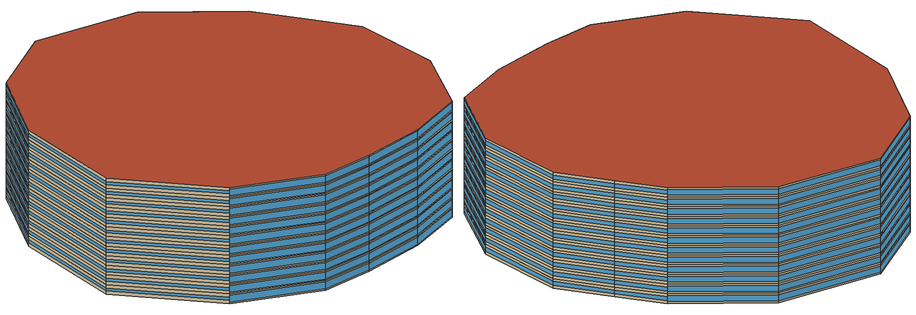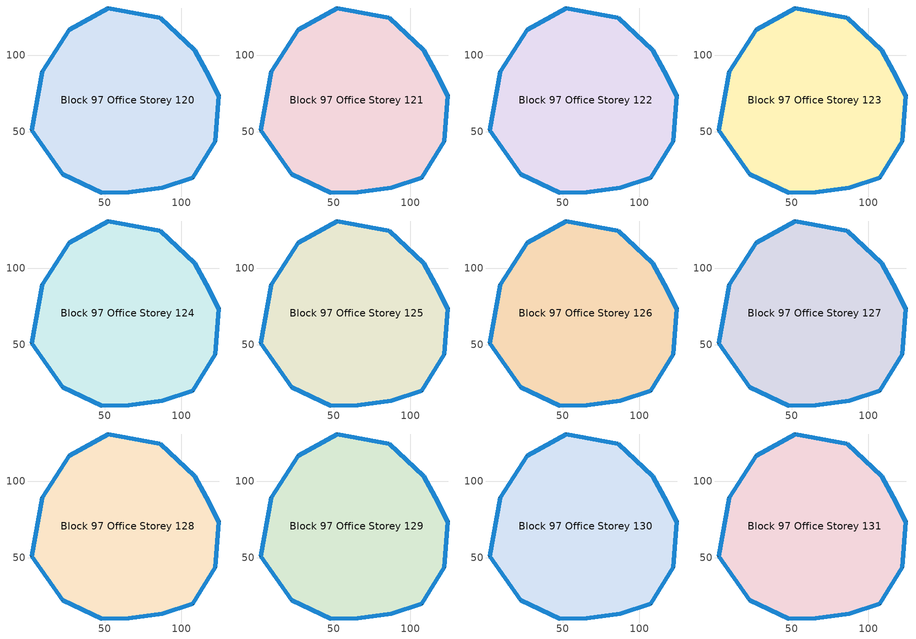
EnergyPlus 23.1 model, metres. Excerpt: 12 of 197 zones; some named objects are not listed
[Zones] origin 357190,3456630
Block 97 Office Storey 120
 floor outside (Project Floor): 108.83,103.22 116.36,89.59 124.72,73.29 122.22,43.61 107.61,19.86 87.51,13.15 65.66,10.23 48.03,9.81 22.47,22.13 1.9,50.9 9,89.27 26.71,116.64 52.15,130.82 86.07,124.59 z359.39
 wall outside (Project Wall): 52.15,130.82 26.71,116.64 9,89.27 1.9,50.9 22.47,22.13 48.03,9.81 65.66,10.23 87.51,13.15 107.61,19.86 122.22,43.61 124.72,73.29 116.36,89.59 108.83,103.22 86.07,124.59 52.15,130.82 z359.39:362.39
 window (Office_north_window_construction): 52.13,130.81 26.72,116.65 / 108.82,103.23 86.08,124.58 / 86.05,124.6 52.16,130.81 z359.99:361.79
 window (Office_west_window_construction): 26.7,116.63 9.01,89.29 / 9,89.25 1.91,50.92 / 1.92,50.88 22.46,22.14 z360.44:361.34
 window (Office_south_window_construction): 22.48,22.12 48.01,9.81 / 48.03,9.81 65.65,10.23 / 65.67,10.23 87.5,13.15 / 87.52,13.15 107.6,19.86 z359.84:361.94
 window (Office_east_window_construction): 107.61,19.88 122.21,43.6 / 122.22,43.63 124.72,73.28 / 124.71,73.3 116.37,89.58 / 116.36,89.6 108.84,103.21 z360.29:361.49
 roof outside (Project Ceiling): 107.61,19.86 122.22,43.61 124.72,73.29 116.36,89.59 108.83,103.22 86.07,124.59 52.15,130.82 26.71,116.64 9,89.27 1.9,50.9 22.47,22.13 48.03,9.81 65.66,10.23 87.51,13.15 z362.39
Block 97 Office Storey 121
 floor outside (Project Floor): 108.83,103.22 116.36,89.59 124.72,73.29 122.22,43.61 107.61,19.86 87.51,13.15 65.66,10.23 48.03,9.81 22.47,22.13 1.9,50.9 9,89.27 26.71,116.64 52.15,130.82 86.07,124.59 z362.39
 wall outside (Project Wall): 52.15,130.82 26.71,116.64 9,89.27 1.9,50.9 22.47,22.13 48.03,9.81 65.66,10.23 87.51,13.15 107.61,19.86 122.22,43.61 124.72,73.29 116.36,89.59 108.83,103.22 86.07,124.59 52.15,130.82 z362.39:365.38
 window (Office_north_window_construction): 52.13,130.81 26.72,116.65 / 108.82,103.23 86.08,124.58 / 86.05,124.6 52.16,130.81 z362.98:364.78
 window (Office_west_window_construction): 26.7,116.63 9.01,89.29 / 9,89.25 1.91,50.92 / 1.92,50.88 22.46,22.14 z363.43:364.33
 window (Office_south_window_construction): 22.48,22.12 48.01,9.81 / 48.03,9.81 65.65,10.23 / 65.67,10.23 87.5,13.15 / 87.52,13.15 107.6,19.86 z362.84:364.93
 window (Office_east_window_construction): 107.61,19.88 122.21,43.6 / 122.22,43.63 124.72,73.28 / 124.71,73.3 116.37,89.58 / 116.36,89.6 108.84,103.21 z363.28:364.48
 roof outside (Project Ceiling): 107.61,19.86 122.22,43.61 124.72,73.29 116.36,89.59 108.83,103.22 86.07,124.59 52.15,130.82 26.71,116.64 9,89.27 1.9,50.9 22.47,22.13 48.03,9.81 65.66,10.23 87.51,13.15 z365.38
Block 97 Office Storey 122
 floor outside (Project Floor): 108.83,103.22 116.36,89.59 124.72,73.29 122.22,43.61 107.61,19.86 87.51,13.15 65.66,10.23 48.03,9.81 22.47,22.13 1.9,50.9 9,89.27 26.71,116.64 52.15,130.82 86.07,124.59 z365.38
 wall outside (Project Wall): 52.15,130.82 26.71,116.64 9,89.27 1.9,50.9 22.47,22.13 48.03,9.81 65.66,10.23 87.51,13.15 107.61,19.86 122.22,43.61 124.72,73.29 116.36,89.59 108.83,103.22 86.07,124.59 52.15,130.82 z365.38:368.38
 window (Office_north_window_construction): 52.13,130.81 26.72,116.65 / 108.82,103.23 86.08,124.58 / 86.05,124.6 52.16,130.81 z365.98:367.78
 window (Office_west_window_construction): 26.7,116.63 9.01,89.29 / 9,89.25 1.91,50.92 / 1.92,50.88 22.46,22.14 z366.43:367.33
 window (Office_south_window_construction): 22.48,22.12 48.01,9.81 / 48.03,9.81 65.65,10.23 / 65.67,10.23 87.5,13.15 / 87.52,13.15 107.6,19.86 z365.83:367.93
 window (Office_east_window_construction): 107.61,19.88 122.21,43.6 / 122.22,43.63 124.72,73.28 / 124.71,73.3 116.37,89.58 / 116.36,89.6 108.84,103.21 z366.28:367.48
 roof outside (Project Ceiling): 107.61,19.86 122.22,43.61 124.72,73.29 116.36,89.59 108.83,103.22 86.07,124.59 52.15,130.82 26.71,116.64 9,89.27 1.9,50.9 22.47,22.13 48.03,9.81 65.66,10.23 87.51,13.15 z368.38
Block 97 Office Storey 123
 floor outside (Project Floor): 108.83,103.22 116.36,89.59 124.72,73.29 122.22,43.61 107.61,19.86 87.51,13.15 65.66,10.23 48.03,9.81 22.47,22.13 1.9,50.9 9,89.27 26.71,116.64 52.15,130.82 86.07,124.59 z368.38
 wall outside (Project Wall): 52.15,130.82 26.71,116.64 9,89.27 1.9,50.9 22.47,22.13 48.03,9.81 65.66,10.23 87.51,13.15 107.61,19.86 122.22,43.61 124.72,73.29 116.36,89.59 108.83,103.22 86.07,124.59 52.15,130.82 z368.38:371.37
 window (Office_north_window_construction): 52.13,130.81 26.72,116.65 / 108.82,103.23 86.08,124.58 / 86.05,124.6 52.16,130.81 z368.97:370.77
 window (Office_west_window_construction): 26.7,116.63 9.01,89.29 / 9,89.25 1.91,50.92 / 1.92,50.88 22.46,22.14 z369.42:370.32
 window (Office_south_window_construction): 22.48,22.12 48.01,9.81 / 48.03,9.81 65.65,10.23 / 65.67,10.23 87.5,13.15 / 87.52,13.15 107.6,19.86 z368.82:370.92
 window (Office_east_window_construction): 107.61,19.88 122.21,43.6 / 122.22,43.63 124.72,73.28 / 124.71,73.3 116.37,89.58 / 116.36,89.6 108.84,103.21 z369.27:370.47
 roof outside (Project Ceiling): 107.61,19.86 122.22,43.61 124.72,73.29 116.36,89.59 108.83,103.22 86.07,124.59 52.15,130.82 26.71,116.64 9,89.27 1.9,50.9 22.47,22.13 48.03,9.81 65.66,10.23 87.51,13.15 z371.37
Block 97 Office Storey 124
 floor outside (Project Floor): 108.83,103.22 116.36,89.59 124.72,73.29 122.22,43.61 107.61,19.86 87.51,13.15 65.66,10.23 48.03,9.81 22.47,22.13 1.9,50.9 9,89.27 26.71,116.64 52.15,130.82 86.07,124.59 z371.37
 wall outside (Project Wall): 52.15,130.82 26.71,116.64 9,89.27 1.9,50.9 22.47,22.13 48.03,9.81 65.66,10.23 87.51,13.15 107.61,19.86 122.22,43.61 124.72,73.29 116.36,89.59 108.83,103.22 86.07,124.59 52.15,130.82 z371.37:374.37
 window (Office_north_window_construction): 52.13,130.81 26.72,116.65 / 108.82,103.23 86.08,124.58 / 86.05,124.6 52.16,130.81 z371.97:373.77
 window (Office_west_window_construction): 26.7,116.63 9.01,89.29 / 9,89.25 1.91,50.92 / 1.92,50.88 22.46,22.14 z372.42:373.32
 window (Office_south_window_construction): 22.48,22.12 48.01,9.81 / 48.03,9.81 65.65,10.23 / 65.67,10.23 87.5,13.15 / 87.52,13.15 107.6,19.86 z371.82:373.92
 window (Office_east_window_construction): 107.61,19.88 122.21,43.6 / 122.22,43.63 124.72,73.28 / 124.71,73.3 116.37,89.58 / 116.36,89.6 108.84,103.21 z372.27:373.47
 roof outside (Project Ceiling): 107.61,19.86 122.22,43.61 124.72,73.29 116.36,89.59 108.83,103.22 86.07,124.59 52.15,130.82 26.71,116.64 9,89.27 1.9,50.9 22.47,22.13 48.03,9.81 65.66,10.23 87.51,13.15 z374.37
Block 97 Office Storey 125
 floor outside (Project Floor): 108.83,103.22 116.36,89.59 124.72,73.29 122.22,43.61 107.61,19.86 87.51,13.15 65.66,10.23 48.03,9.81 22.47,22.13 1.9,50.9 9,89.27 26.71,116.64 52.15,130.82 86.07,124.59 z374.37
 wall outside (Project Wall): 52.15,130.82 26.71,116.64 9,89.27 1.9,50.9 22.47,22.13 48.03,9.81 65.66,10.23 87.51,13.15 107.61,19.86 122.22,43.61 124.72,73.29 116.36,89.59 108.83,103.22 86.07,124.59 52.15,130.82 z374.37:377.36
 window (Office_north_window_construction): 52.13,130.81 26.72,116.65 / 108.82,103.23 86.08,124.58 / 86.05,124.6 52.16,130.81 z374.96:376.76
 window (Office_west_window_construction): 26.7,116.63 9.01,89.29 / 9,89.25 1.91,50.92 / 1.92,50.88 22.46,22.14 z375.41:376.31
 window (Office_south_window_construction): 22.48,22.12 48.01,9.81 / 48.03,9.81 65.65,10.23 / 65.67,10.23 87.5,13.15 / 87.52,13.15 107.6,19.86 z374.81:376.91
 window (Office_east_window_construction): 107.61,19.88 122.21,43.6 / 122.22,43.63 124.72,73.28 / 124.71,73.3 116.37,89.58 / 116.36,89.6 108.84,103.21 z375.26:376.46
 roof outside (Project Ceiling): 107.61,19.86 122.22,43.61 124.72,73.29 116.36,89.59 108.83,103.22 86.07,124.59 52.15,130.82 26.71,116.64 9,89.27 1.9,50.9 22.47,22.13 48.03,9.81 65.66,10.23 87.51,13.15 z377.36
Block 97 Office Storey 126
 floor outside (Project Floor): 108.83,103.22 116.36,89.59 124.72,73.29 122.22,43.61 107.61,19.86 87.51,13.15 65.66,10.23 48.03,9.81 22.47,22.13 1.9,50.9 9,89.27 26.71,116.64 52.15,130.82 86.07,124.59 z377.36
 wall outside (Project Wall): 52.15,130.82 26.71,116.64 9,89.27 1.9,50.9 22.47,22.13 48.03,9.81 65.66,10.23 87.51,13.15 107.61,19.86 122.22,43.61 124.72,73.29 116.36,89.59 108.83,103.22 86.07,124.59 52.15,130.82 z377.36:380.36
 window (Office_north_window_construction): 52.13,130.81 26.72,116.65 / 108.82,103.23 86.08,124.58 / 86.05,124.6 52.16,130.81 z377.96:379.76
 window (Office_west_window_construction): 26.7,116.63 9.01,89.29 / 9,89.25 1.91,50.92 / 1.92,50.88 22.46,22.14 z378.41:379.31
 window (Office_south_window_construction): 22.48,22.12 48.01,9.81 / 48.03,9.81 65.65,10.23 / 65.67,10.23 87.5,13.15 / 87.52,13.15 107.6,19.86 z377.81:379.91
 window (Office_east_window_construction): 107.61,19.88 122.21,43.6 / 122.22,43.63 124.72,73.28 / 124.71,73.3 116.37,89.58 / 116.36,89.6 108.84,103.21 z378.26:379.46
 roof outside (Project Ceiling): 107.61,19.86 122.22,43.61 124.72,73.29 116.36,89.59 108.83,103.22 86.07,124.59 52.15,130.82 26.71,116.64 9,89.27 1.9,50.9 22.47,22.13 48.03,9.81 65.66,10.23 87.51,13.15 z380.36
Block 97 Office Storey 127
 floor outside (Project Floor): 108.83,103.22 116.36,89.59 124.72,73.29 122.22,43.61 107.61,19.86 87.51,13.15 65.66,10.23 48.03,9.81 22.47,22.13 1.9,50.9 9,89.27 26.71,116.64 52.15,130.82 86.07,124.59 z380.36
 wall outside (Project Wall): 52.15,130.82 26.71,116.64 9,89.27 1.9,50.9 22.47,22.13 48.03,9.81 65.66,10.23 87.51,13.15 107.61,19.86 122.22,43.61 124.72,73.29 116.36,89.59 108.83,103.22 86.07,124.59 52.15,130.82 z380.36:383.35
 window (Office_north_window_construction): 52.13,130.81 26.72,116.65 / 108.82,103.23 86.08,124.58 / 86.05,124.6 52.16,130.81 z380.95:382.75
 window (Office_west_window_construction): 26.7,116.63 9.01,89.29 / 9,89.25 1.91,50.92 / 1.92,50.88 22.46,22.14 z381.4:382.3
 window (Office_south_window_construction): 22.48,22.12 48.01,9.81 / 48.03,9.81 65.65,10.23 / 65.67,10.23 87.5,13.15 / 87.52,13.15 107.6,19.86 z380.8:382.9
 window (Office_east_window_construction): 107.61,19.88 122.21,43.6 / 122.22,43.63 124.72,73.28 / 124.71,73.3 116.37,89.58 / 116.36,89.6 108.84,103.21 z381.25:382.45
 roof outside (Project Ceiling): 107.61,19.86 122.22,43.61 124.72,73.29 116.36,89.59 108.83,103.22 86.07,124.59 52.15,130.82 26.71,116.64 9,89.27 1.9,50.9 22.47,22.13 48.03,9.81 65.66,10.23 87.51,13.15 z383.35
Block 97 Office Storey 128
 floor outside (Project Floor): 108.83,103.22 116.36,89.59 124.72,73.29 122.22,43.61 107.61,19.86 87.51,13.15 65.66,10.23 48.03,9.81 22.47,22.13 1.9,50.9 9,89.27 26.71,116.64 52.15,130.82 86.07,124.59 z383.35
 wall outside (Project Wall): 52.15,130.82 26.71,116.64 9,89.27 1.9,50.9 22.47,22.13 48.03,9.81 65.66,10.23 87.51,13.15 107.61,19.86 122.22,43.61 124.72,73.29 116.36,89.59 108.83,103.22 86.07,124.59 52.15,130.82 z383.35:386.35
 window (Office_north_window_construction): 52.13,130.81 26.72,116.65 / 108.82,103.23 86.08,124.58 / 86.05,124.6 52.16,130.81 z383.95:385.75
 window (Office_west_window_construction): 26.7,116.63 9.01,89.29 / 9,89.25 1.91,50.92 / 1.92,50.88 22.46,22.14 z384.4:385.3
 window (Office_south_window_construction): 22.48,22.12 48.01,9.81 / 48.03,9.81 65.65,10.23 / 65.67,10.23 87.5,13.15 / 87.52,13.15 107.6,19.86 z383.8:385.9
 window (Office_east_window_construction): 107.61,19.88 122.21,43.6 / 122.22,43.63 124.72,73.28 / 124.71,73.3 116.37,89.58 / 116.36,89.6 108.84,103.21 z384.25:385.45
 roof outside (Project Ceiling): 107.61,19.86 122.22,43.61 124.72,73.29 116.36,89.59 108.83,103.22 86.07,124.59 52.15,130.82 26.71,116.64 9,89.27 1.9,50.9 22.47,22.13 48.03,9.81 65.66,10.23 87.51,13.15 z386.35
Block 97 Office Storey 129
 floor outside (Project Floor): 108.83,103.22 116.36,89.59 124.72,73.29 122.22,43.61 107.61,19.86 87.51,13.15 65.66,10.23 48.03,9.81 22.47,22.13 1.9,50.9 9,89.27 26.71,116.64 52.15,130.82 86.07,124.59 z386.35
 wall outside (Project Wall): 52.15,130.82 26.71,116.64 9,89.27 1.9,50.9 22.47,22.13 48.03,9.81 65.66,10.23 87.51,13.15 107.61,19.86 122.22,43.61 124.72,73.29 116.36,89.59 108.83,103.22 86.07,124.59 52.15,130.82 z386.35:389.34
 window (Office_north_window_construction): 52.13,130.81 26.72,116.65 / 108.82,103.23 86.08,124.58 / 86.05,124.6 52.16,130.81 z386.94:388.74
 window (Office_west_window_construction): 26.7,116.63 9.01,89.29 / 9,89.25 1.91,50.92 / 1.92,50.88 22.46,22.14 z387.39:388.29
 window (Office_south_window_construction): 22.48,22.12 48.01,9.81 / 48.03,9.81 65.65,10.23 / 65.67,10.23 87.5,13.15 / 87.52,13.15 107.6,19.86 z386.79:388.89
 window (Office_east_window_construction): 107.61,19.88 122.21,43.6 / 122.22,43.63 124.72,73.28 / 124.71,73.3 116.37,89.58 / 116.36,89.6 108.84,103.21 z387.24:388.44
 roof outside (Project Ceiling): 107.61,19.86 122.22,43.61 124.72,73.29 116.36,89.59 108.83,103.22 86.07,124.59 52.15,130.82 26.71,116.64 9,89.27 1.9,50.9 22.47,22.13 48.03,9.81 65.66,10.23 87.51,13.15 z389.34
Block 97 Office Storey 130
 floor outside (Project Floor): 108.83,103.22 116.36,89.59 124.72,73.29 122.22,43.61 107.61,19.86 87.51,13.15 65.66,10.23 48.03,9.81 22.47,22.13 1.9,50.9 9,89.27 26.71,116.64 52.15,130.82 86.07,124.59 z389.34
 wall outside (Project Wall): 52.15,130.82 26.71,116.64 9,89.27 1.9,50.9 22.47,22.13 48.03,9.81 65.66,10.23 87.51,13.15 107.61,19.86 122.22,43.61 124.72,73.29 116.36,89.59 108.83,103.22 86.07,124.59 52.15,130.82 z389.34:392.34
 window (Office_north_window_construction): 52.13,130.81 26.72,116.65 / 108.82,103.23 86.08,124.58 / 86.05,124.6 52.16,130.81 z389.94:391.74
 window (Office_west_window_construction): 26.7,116.63 9.01,89.29 / 9,89.25 1.91,50.92 / 1.92,50.88 22.46,22.14 z390.39:391.29
 window (Office_south_window_construction): 22.48,22.12 48.01,9.81 / 48.03,9.81 65.65,10.23 / 65.67,10.23 87.5,13.15 / 87.52,13.15 107.6,19.86 z389.79:391.89
 window (Office_east_window_construction): 107.61,19.88 122.21,43.6 / 122.22,43.63 124.72,73.28 / 124.71,73.3 116.37,89.58 / 116.36,89.6 108.84,103.21 z390.24:391.44
 roof outside (Project Ceiling): 107.61,19.86 122.22,43.61 124.72,73.29 116.36,89.59 108.83,103.22 86.07,124.59 52.15,130.82 26.71,116.64 9,89.27 1.9,50.9 22.47,22.13 48.03,9.81 65.66,10.23 87.51,13.15 z392.34
Block 97 Office Storey 131
 floor outside (Project Floor): 108.83,103.22 116.36,89.59 124.72,73.29 122.22,43.61 107.61,19.86 87.51,13.15 65.66,10.23 48.03,9.81 22.47,22.13 1.9,50.9 9,89.27 26.71,116.64 52.15,130.82 86.07,124.59 z392.34
 wall outside (Project Wall): 52.15,130.82 26.71,116.64 9,89.27 1.9,50.9 22.47,22.13 48.03,9.81 65.66,10.23 87.51,13.15 107.61,19.86 122.22,43.61 124.72,73.29 116.36,89.59 108.83,103.22 86.07,124.59 52.15,130.82 z392.34:395.33
 window (Office_north_window_construction): 52.13,130.81 26.72,116.65 / 108.82,103.23 86.08,124.58 / 86.05,124.6 52.16,130.81 z392.93:394.73
 window (Office_west_window_construction): 26.7,116.63 9.01,89.29 / 9,89.25 1.91,50.92 / 1.92,50.88 22.46,22.14 z393.38:394.28
 window (Office_south_window_construction): 22.48,22.12 48.01,9.81 / 48.03,9.81 65.65,10.23 / 65.67,10.23 87.5,13.15 / 87.52,13.15 107.6,19.86 z392.78:394.88
 window (Office_east_window_construction): 107.61,19.88 122.21,43.6 / 122.22,43.63 124.72,73.28 / 124.71,73.3 116.37,89.58 / 116.36,89.6 108.84,103.21 z393.23:394.43
 roof outside (Project Ceiling): 107.61,19.86 122.22,43.61 124.72,73.29 116.36,89.59 108.83,103.22 86.07,124.59 52.15,130.82 26.71,116.64 9,89.27 1.9,50.9 22.47,22.13 48.03,9.81 65.66,10.23 87.51,13.15 z395.33
[Building]
Building_1: North Axis=0; Terrain=City; Loads Convergence Tolerance Value=0.04; Temperature Convergence Tolerance Value=0.4; Solar Distribution=FullExterior; Maximum Number of Warmup Days=25; Minimum Number of Warmup Days=6
[Site:Location]
CHN Design_Conditions: Latitude=30; Longitude=114; Time Zone=8; Elevation=12
[SIZINGPERIOD:DESIGNDAY] Day of Month=21; DryBulb Temperature Range Modifier Type=DefaultMultipliers; Humidity Condition Type=Wetbulb; Barometric Pressure=101181; Rain Indicator=No; Snow Indicator=No; Daylight Saving Time Indicator=No; Sky Clearness=0; Begin Environment Reset Mode=FullResetAtBeginEnvironment
Name | Month | Day Type | Maximum DryBulb Temperature | Daily DryBulb Temperature Range | Wetbulb or DewPoint at Maximum DryBulb | Wind Speed | Wind Direction | Solar Model Indicator | ASHRAE Clear Sky Optical Depth for Beam Irradiance taub | ASHRAE Clear Sky Optical Depth for Diffuse Irradiance taud
Ann Htg 99.6% Condns DB | 1 | WinterDesignDay | -10 | 0 | -4.8 | 1 | 340 | ASHRAEClearSky | 0 | 0
Ann Clg .4% Condns DB=>MWB | 7 | SummerDesignDay | 40 | 6.6 | 27.1 | 3.5 | 220 | ASHRAETau | 0.781 | 1.413
[MATERIAL]
DefaultMaterial: Roughness=Rough; Thickness=0.1; Conductivity=0.1; Density=1000; Specific Heat=1000; Thermal Absorptance=0.9; Solar Absorptance=0.7; Visible Absorptance=0.7
[WINDOWMATERIAL:SIMPLEGLAZINGSYSTEM] UFactor=3; Visible Transmittance=0.6
Name | Solar Heat Gain Coefficient
Office_east_window; Office_south_window; Office_west_window | 0.3
Office_north_window | 0.35
[CONSTRUCTION]
Project Wall; Project Floor; Project Ceiling: DefaultMaterial
Office_east_window_construction: Office_east_window
Office_south_window_construction: Office_south_window
Office_west_window_construction: Office_west_window
Office_north_window_construction: Office_north_window
[SPACE] Ceiling Height=autocalculate; Volume=autocalculate; Floor Area=autocalculate; Space Type=Office
Name | Zone
Block 97 Office Storey 120_space | Block 97 Office Storey 120
Block 97 Office Storey 121_space | Block 97 Office Storey 121
Block 97 Office Storey 122_space | Block 97 Office Storey 122
Block 97 Office Storey 123_space | Block 97 Office Storey 123
Block 97 Office Storey 124_space | Block 97 Office Storey 124
Block 97 Office Storey 125_space | Block 97 Office Storey 125
Block 97 Office Storey 126_space | Block 97 Office Storey 126
Block 97 Office Storey 127_space | Block 97 Office Storey 127
Block 97 Office Storey 128_space | Block 97 Office Storey 128
Block 97 Office Storey 129_space | Block 97 Office Storey 129
Block 97 Office Storey 130_space | Block 97 Office Storey 130
Block 97 Office Storey 131_space | Block 97 Office Storey 131
[SPACELIST]
Office: Block 97 Office Storey 0_space, Block 97 Office Storey 1_space, Block 97 Office Storey 2_space, Block 97 Office Storey 3_space, Block 97 Office Storey 4_space, Block 97 Office Storey 5_space, Block 97 Office Storey 6_space, Block 97 Office Storey 7_space, Block 97 Office Storey 8_space, Block 97 Office Storey 9_space, Block 97 Office Storey 10_space, Block 97 Office Storey 11_space, Block 97 Office Storey 12_space, Block 97 Office Storey 13_space, Block 97 Office Storey 14_space, Block 97 Office Storey 15_space, Block 97 Office Storey 16_space, Block 97 Office Storey 17_space, Block 97 Office Storey 18_space, Block 97 Office Storey 19_space, Block 97 Office Storey 20_space, Block 97 Office Storey 21_space, Block 97 Office Storey 22_space, Block 97 Office Storey 23_space, Block 97 Office Storey 24_space, Block 97 Office Storey 25_space, Block 97 Office Storey 26_space, Block 97 Office Storey 27_space, Block 97 Office Storey 28_space, Block 97 Office Storey 29_space, Block 97 Office Storey 30_space, Block 97 Office Storey 31_space, Block 97 Office Storey 32_space, Block 97 Office Storey 33_space, Block 97 Office Storey 34_space, Block 97 Office Storey 35_space, Block 97 Office Storey 36_space, Block 97 Office Storey 37_space, Block 97 Office Storey 38_space, Block 97 Office Storey 39_space, Block 97 Office Storey 40_space, Block 97 Office Storey 41_space, Block 97 Office Storey 42_space, Block 97 Office Storey 43_space, Block 97 Office Storey 44_space, Block 97 Office Storey 45_space, Block 97 Office Storey 46_space, Block 97 Office Storey 47_space, Block 97 Office Storey 48_space, Block 97 Office Storey 49_space, Block 97 Office Storey 50_space, Block 97 Office Storey 51_space, Block 97 Office Storey 52_space, Block 97 Office Storey 53_space, Block 97 Office Storey 54_space, Block 97 Office Storey 55_space, Block 97 Office Storey 56_space, Block 97 Office Storey 57_space, Block 97 Office Storey 58_space, Block 97 Office Storey 59_space, Block 97 Office Storey 60_space, Block 97 Office Storey 61_space, Block 97 Office Storey 62_space, Block 97 Office Storey 63_space, Block 97 Office Storey 64_space, Block 97 Office Storey 65_space, Block 97 Office Storey 66_space, Block 97 Office Storey 67_space, Block 97 Office Storey 68_space, Block 97 Office Storey 69_space, Block 97 Office Storey 70_space, Block 97 Office Storey 71_space, Block 97 Office Storey 72_space, Block 97 Office Storey 73_space, Block 97 Office Storey 74_space, Block 97 Office Storey 75_space, Block 97 Office Storey 76_space, Block 97 Office Storey 77_space, Block 97 Office Storey 78_space, Block 97 Office Storey 79_space, Block 97 Office Storey 80_space, Block 97 Office Storey 81_space, Block 97 Office Storey 82_space, Block 97 Office Storey 83_space, Block 97 Office Storey 84_space, Block 97 Office Storey 85_space, Block 97 Office Storey 86_space, Block 97 Office Storey 87_space, Block 97 Office Storey 88_space, Block 97 Office Storey 89_space, Block 97 Office Storey 90_space, Block 97 Office Storey 91_space, Block 97 Office Storey 92_space, Block 97 Office Storey 93_space, Block 97 Office Storey 94_space, Block 97 Office Storey 95_space, Block 97 Office Storey 96_space, Block 97 Office Storey 97_space, Block 97 Office Storey 98_space, Block 97 Office Storey 99_space, Block 97 Office Storey 100_space, Block 97 Office Storey 101_space, Block 97 Office Storey 102_space, Block 97 Office Storey 103_space, Block 97 Office Storey 104_space, Block 97 Office Storey 105_space, Block 97 Office Storey 106_space, Block 97 Office Storey 107_space, Block 97 Office Storey 108_space, Block 97 Office Storey 109_space, Block 97 Office Storey 110_space, Block 97 Office Storey 111_space, Block 97 Office Storey 112_space, Block 97 Office Storey 113_space, Block 97 Office Storey 114_space, Block 97 Office Storey 115_space, Block 97 Office Storey 116_space, Block 97 Office Storey 117_space, Block 97 Office Storey 118_space, Block 97 Office Storey 119_space, Block 97 Office Storey 120_space, Block 97 Office Storey 121_space, Block 97 Office Storey 122_space, Block 97 Office Storey 123_space, Block 97 Office Storey 124_space, Block 97 Office Storey 125_space, Block 97 Office Storey 126_space, Block 97 Office Storey 127_space, Block 97 Office Storey 128_space, Block 97 Office Storey 129_space, Block 97 Office Storey 130_space, Block 97 Office Storey 131_space, Block 97 Office Storey 132_space, Block 97 Office Storey 133_space, Block 97 Office Storey 134_space, Block 97 Office Storey 135_space, Block 97 Office Storey 136_space, Block 97 Office Storey 137_space, Block 97 Office Storey 138_space, Block 97 Office Storey 139_space, Block 97 Office Storey 140_space, Block 97 Office Storey 141_space, Block 97 Office Storey 142_space, Block 97 Office Storey 143_space, Block 97 Office Storey 144_space, Block 97 Office Storey 145_space, Block 97 Office Storey 146_space, Block 97 Office Storey 147_space, Block 97 Office Storey 148_space, Block 97 Office Storey 149_space, Block 97 Office Storey 150_space, Block 97 Office Storey 151_space, Block 97 Office Storey 152_space, Block 97 Office Storey 153_space, Block 97 Office Storey 154_space, Block 97 Office Storey 155_space, Block 97 Office Storey 156_space, Block 97 Office Storey 157_space, Block 97 Office Storey 158_space, Block 97 Office Storey 159_space, Block 97 Office Storey 160_space, Block 97 Office Storey 161_space, Block 97 Office Storey 162_space, Block 97 Office Storey 163_space, Block 97 Office Storey 164_space, Block 97 Office Storey 165_space, Block 97 Office Storey 166_space, Block 97 Office Storey 167_space, Block 97 Office Storey 168_space, Block 97 Office Storey 169_space, Block 97 Office Storey 170_space, Block 97 Office Storey 171_space, Block 97 Office Storey 172_space, Block 97 Office Storey 173_space, Block 97 Office Storey 174_space, Block 97 Office Storey 175_space, Block 97 Office Storey 176_space, Block 97 Office Storey 177_space, Block 97 Office Storey 178_space, Block 97 Office Storey 179_space, Block 97 Office Storey 180_space, Block 97 Office Storey 181_space, Block 97 Office Storey 182_space, Block 97 Office Storey 183_space, Block 97 Office Storey 184_space, Block 97 Office Storey 185_space, Block 97 Office Storey 186_space, Block 97 Office Storey 187_space, Block 97 Office Storey 188_space, Block 97 Office Storey 189_space, Block 97 Office Storey 190_space, Block 97 Office Storey 191_space, Block 97 Office Storey 192_space, Block 97 Office Storey 193_space, Block 97 Office Storey 194_space, Block 97 Office Storey 195_space, Block 97 Office Storey 196_space
[ZONE] Type=1; Multiplier=1; Ceiling Height=autocalculate; Volume=autocalculate; Floor Area=autocalculate; Part of Total Floor Area=Yes
Block 97 Office Storey 120; Block 97 Office Storey 121; Block 97 Office Storey 122; Block 97 Office Storey 123; Block 97 Office Storey 124; Block 97 Office Storey 125; Block 97 Office Storey 126; Block 97 Office Storey 127; Block 97 Office Storey 128; Block 97 Office Storey 129; Block 97 Office Storey 130; Block 97 Office Storey 131
[PEOPLE]
People_for_office: Zone or ZoneList or Space or SpaceList=Office; Number of People Schedule=SeasonalSchedule_Schedule_office_people; Number of People Calculation Method=People/Area; People per Floor Area=0.1; Fraction Radiant=0.3; Sensible Heat Fraction=autocalculate; Activity Level Schedule=SeasonalSchedule_Schedule_office_activity; Carbon Dioxide Generation Rate=3.82e-08; Enable ASHRAE 55 Comfort Warnings=No; Mean Radiant Temperature Calculation Type=ZoneAveraged; Clothing Insulation Calculation Method=ClothingInsulationSchedule; Cold Stress Temperature Threshold=15.56; Heat Stress Temperature Threshold=30
[LIGHTS]
Light_for_office: Zone or ZoneList or Space or SpaceList=Office; Schedule=SeasonalSchedule_office_lighting; Design Level Calculation Method=Watts/Area; Watts per Zone Floor Area=8; Return Air Fraction=0; Fraction Radiant=0.32; Fraction Visible=0.25; Fraction Replaceable=1; EndUse Subcategory=General; Return Air Fraction Calculated from Plenum Temperature=No; Return Air Fraction Function of Plenum Temperature Coefficient 1=0; Return Air Fraction Function of Plenum Temperature Coefficient 2=0
[ELECTRICEQUIPMENT]
Equipment_for_office: Zone or ZoneList or Space or SpaceList=Office; Schedule=SeasonalSchedule_Schedule_office_equipment; Design Level Calculation Method=Watts/Area; Watts per Zone Floor Area=15; Fraction Latent=0; Fraction Radiant=0; Fraction Lost=0; EndUse Subcategory=Electric Equipment
[DAYLIGHTING:CONTROLS] Illuminance Setpoint at Reference Point 1=300
Name | Zone or Space | Glare Calculation Daylighting Reference Point | Daylighting Reference Point 1
Dlight_Block 97 Office Storey 120 | Block 97 Office Storey 120 | Rpoint_Block 97 Office Storey 120 | Rpoint_Block 97 Office Storey 120
Dlight_Block 97 Office Storey 121 | Block 97 Office Storey 121 | Rpoint_Block 97 Office Storey 121 | Rpoint_Block 97 Office Storey 121
Dlight_Block 97 Office Storey 122 | Block 97 Office Storey 122 | Rpoint_Block 97 Office Storey 122 | Rpoint_Block 97 Office Storey 122
Dlight_Block 97 Office Storey 123 | Block 97 Office Storey 123 | Rpoint_Block 97 Office Storey 123 | Rpoint_Block 97 Office Storey 123
Dlight_Block 97 Office Storey 124 | Block 97 Office Storey 124 | Rpoint_Block 97 Office Storey 124 | Rpoint_Block 97 Office Storey 124
Dlight_Block 97 Office Storey 125 | Block 97 Office Storey 125 | Rpoint_Block 97 Office Storey 125 | Rpoint_Block 97 Office Storey 125
Dlight_Block 97 Office Storey 126 | Block 97 Office Storey 126 | Rpoint_Block 97 Office Storey 126 | Rpoint_Block 97 Office Storey 126
Dlight_Block 97 Office Storey 127 | Block 97 Office Storey 127 | Rpoint_Block 97 Office Storey 127 | Rpoint_Block 97 Office Storey 127
Dlight_Block 97 Office Storey 128 | Block 97 Office Storey 128 | Rpoint_Block 97 Office Storey 128 | Rpoint_Block 97 Office Storey 128
Dlight_Block 97 Office Storey 129 | Block 97 Office Storey 129 | Rpoint_Block 97 Office Storey 129 | Rpoint_Block 97 Office Storey 129
Dlight_Block 97 Office Storey 130 | Block 97 Office Storey 130 | Rpoint_Block 97 Office Storey 130 | Rpoint_Block 97 Office Storey 130
Dlight_Block 97 Office Storey 131 | Block 97 Office Storey 131 | Rpoint_Block 97 Office Storey 131 | Rpoint_Block 97 Office Storey 131
[HVACTEMPLATE:ZONE:IDEALLOADSAIRSYSTEM] Template Thermostat=Thermostat_for_office; Maximum Heating Supply Air Temperature=50; Minimum Cooling Supply Air Temperature=13; Maximum Heating Supply Air Humidity Ratio=0.0156; Minimum Cooling Supply Air Humidity Ratio=0.0077; Heating Limit=NoLimit; Cooling Limit=NoLimit; Dehumidification Control Type=ConstantSensibleHeatRatio; Cooling Sensible Heat Ratio=0.7; Dehumidification Setpoint=60; Humidification Control Type=None; Humidification Setpoint=30; Outdoor Air Method=DetailedSpecification; Outdoor Air Flow Rate per Person=0.00944; Outdoor Air Flow Rate per Zone Floor Area=0; Outdoor Air Flow Rate per Zone=0; Design Specification Outdoor Air Object=Ventilation_for_office; Demand Controlled Ventilation Type=None; Outdoor Air Economizer Type=NoEconomizer; Heat Recovery Type=None; Sensible Heat Recovery Effectiveness=0.7; Latent Heat Recovery Effectiveness=0.65
Block 97 Office Storey 120; Block 97 Office Storey 121; Block 97 Office Storey 122; Block 97 Office Storey 123; Block 97 Office Storey 124; Block 97 Office Storey 125; Block 97 Office Storey 126; Block 97 Office Storey 127; Block 97 Office Storey 128; Block 97 Office Storey 129; Block 97 Office Storey 130; Block 97 Office Storey 131
[DESIGNSPECIFICATION:OUTDOORAIR]
Ventilation_for_office: Outdoor Air Method=Flow/Person; Outdoor Air Flow per Person=0.00833333; Outdoor Air Flow per Zone Floor Area=0; Outdoor Air Flow per Zone=0; Outdoor Air Flow Air Changes per Hour=0
[SCHEDULE:DAY:HOURLY]
Schedule_office_lighting_weekday_hourly: 0.1, 0.1, 0.1, 0.1, 0.1, 0.1, 0.1, 0.2, 0.5, 0.95, 0.95, 0.95, 0.8, 0.8, 0.95, 0.95, 0.95, 0.95, 0.95, 0.95, 0.95, 0.8, 0.5, 0.1
Schedule_office_lighting_holiday_hourly; Schedule_office_equipment_holiday_hourly: 0.1, 0.1, 0.1, 0.1, 0.1, 0.1, 0.1, 0.1, 0.1, 0.1, 0.1, 0.1, 0.1, 0.3, 0.3, 0.3, 0.3, 0.3, 0.3, 0.3, 0.3, 0.3, 0.1, 0.1
Schedule_office_equipment_weekday_hourly: 0.1, 0.1, 0.1, 0.1, 0.1, 0.1, 0.1, 0.2, 0.5, 0.95, 0.95, 0.95, 0.5, 0.5, 0.95, 0.95, 0.95, 0.95, 0.95, 0.95, 0.4, 0.4, 0.3, 0.1
Schedule_office_people_weekday_hourly: 0.1, 0.1, 0.1, 0.1, 0.1, 0.1, 0.1, 0.5, 0.95, 0.95, 0.95, 0.8, 0.8, 0.95, 0.95, 0.95, 0.95, 0.95, 0.8, 0.5, 0.5, 0.3, 0.1, 0.1
Schedule_office_people_holiday_hourly: 0.1, 0.1, 0.1, 0.1, 0.1, 0.1, 0.1, 0.1, 0.1, 0.1, 0.1, 0.1, 0.1, 0.3, 0.3, 0.3, 0.3, 0.3, 0.3, 0.1, 0.1, 0.1, 0.1, 0.1
Schedule_office_activity_weekday_hourly; Schedule_office_activity_holiday_hourly: 144, 144, 144, 144, 144, 144, 144, 144, 144, 144, 144, 144, 144, 144, 144, 144, 144, 144, 144, 144, 144, 144, 144, 144
[SCHEDULE:WEEK:DAILY]
Schedule_office_lighting_weekly: Schedule_office_lighting_holiday_hourly, Schedule_office_lighting_weekday_hourly, Schedule_office_lighting_weekday_hourly, Schedule_office_lighting_weekday_hourly, Schedule_office_lighting_weekday_hourly, Schedule_office_lighting_weekday_hourly, Schedule_office_lighting_holiday_hourly, Schedule_office_lighting_holiday_hourly, Schedule_office_lighting_weekday_hourly, Schedule_office_lighting_weekday_hourly, Schedule_office_lighting_holiday_hourly, Schedule_office_lighting_holiday_hourly
Schedule_office_equipment_weekly: Schedule_office_equipment_holiday_hourly, Schedule_office_equipment_weekday_hourly, Schedule_office_equipment_weekday_hourly, Schedule_office_equipment_weekday_hourly, Schedule_office_equipment_weekday_hourly, Schedule_office_equipment_weekday_hourly, Schedule_office_equipment_holiday_hourly, Schedule_office_equipment_holiday_hourly, Schedule_office_equipment_weekday_hourly, Schedule_office_equipment_weekday_hourly, Schedule_office_equipment_holiday_hourly, Schedule_office_equipment_holiday_hourly
Schedule_office_people_weekly: Schedule_office_people_holiday_hourly, Schedule_office_people_weekday_hourly, Schedule_office_people_weekday_hourly, Schedule_office_people_weekday_hourly, Schedule_office_people_weekday_hourly, Schedule_office_people_weekday_hourly, Schedule_office_people_holiday_hourly, Schedule_office_people_holiday_hourly, Schedule_office_people_weekday_hourly, Schedule_office_people_weekday_hourly, Schedule_office_people_holiday_hourly, Schedule_office_people_holiday_hourly
Schedule_office_activity_weekly: Schedule_office_activity_holiday_hourly, Schedule_office_activity_weekday_hourly, Schedule_office_activity_weekday_hourly, Schedule_office_activity_weekday_hourly, Schedule_office_activity_weekday_hourly, Schedule_office_activity_weekday_hourly, Schedule_office_activity_holiday_hourly, Schedule_office_activity_holiday_hourly, Schedule_office_activity_weekday_hourly, Schedule_office_activity_weekday_hourly, Schedule_office_activity_holiday_hourly, Schedule_office_activity_holiday_hourly
[SCHEDULE:YEAR]
SeasonalSchedule_office_lighting: Schedule_office_lighting_weekly, 1, 1, 12, 31
SeasonalSchedule_Schedule_office_equipment: Schedule_office_equipment_weekly, 1, 1, 12, 31
SeasonalSchedule_Schedule_office_people: Schedule_office_people_weekly, 1, 1, 12, 31
SeasonalSchedule_Schedule_office_activity: Schedule_office_activity_weekly, 1, 1, 12, 31
